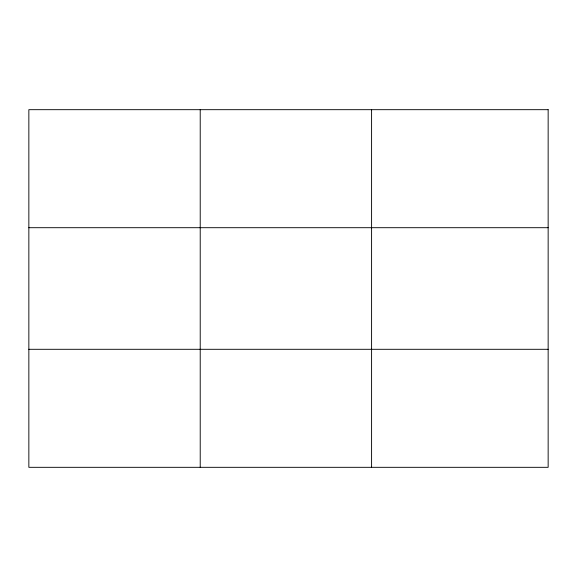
<?xml version="1.0" encoding="UTF-8"?>
<svg xmlns="http://www.w3.org/2000/svg" width="577" height="577" viewBox="0 0 577 577"><rect width="100%" height="100%" fill="white"/><g stroke="black" fill="none" stroke-linecap="round" stroke-linejoin="round"><path stroke-width="0.87" d="M200.219 109.68L200.219 467.32M371.588 109.68L371.588 467.32M28.85 227.699L548.15 227.699M28.85 349.301L548.15 349.301M548.15 109.68L548.15 467.32L28.85 467.32L28.85 109.68L548.15 109.68"/></g></svg>
